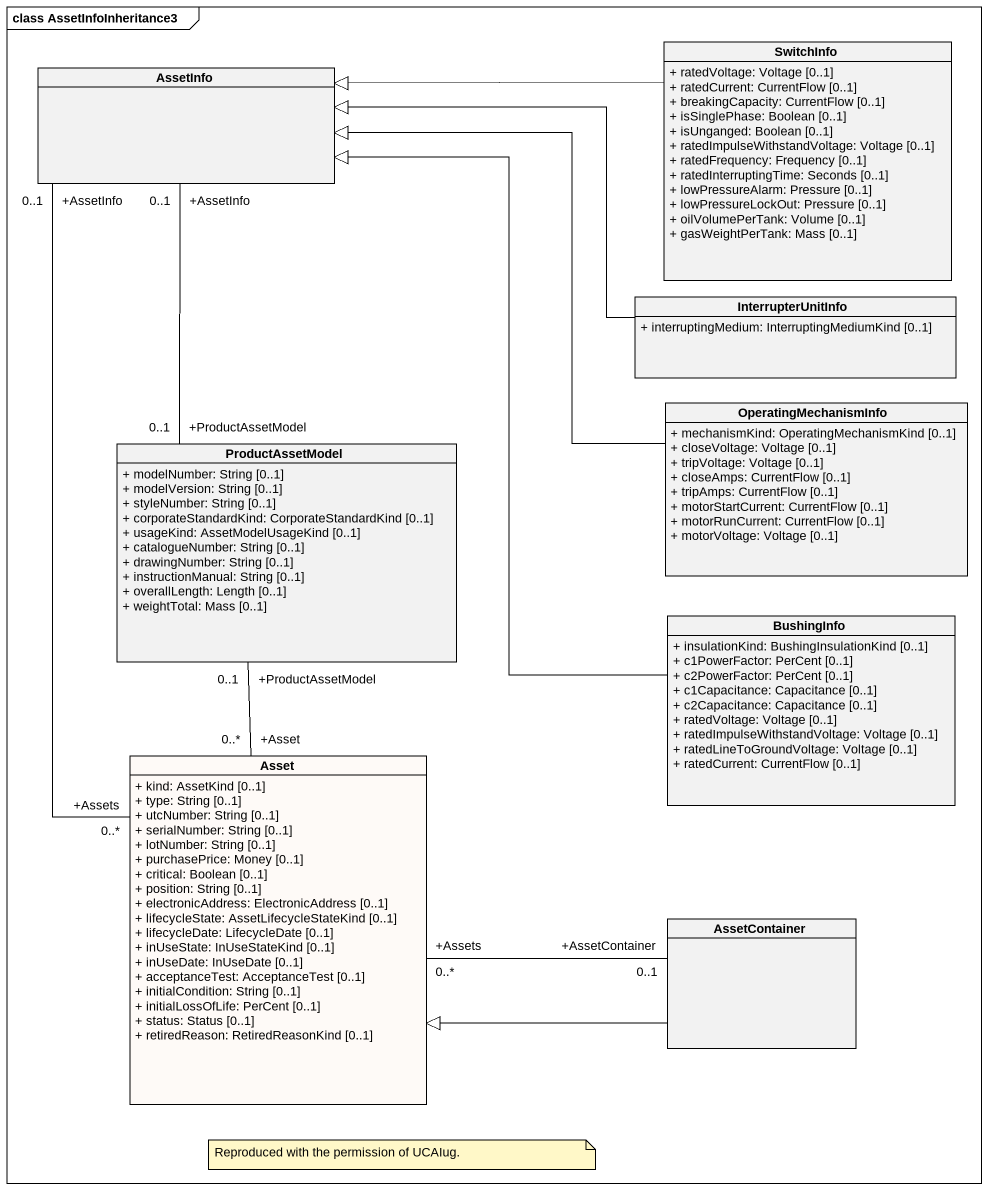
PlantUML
@startuml
mainframe class AssetInfoInheritance3
hide circle
hide empty members
skinparam classAttributeIconSize 0
class SwitchInfo {
  + ratedVoltage: Voltage [0..1]
  + ratedCurrent: CurrentFlow [0..1]
  + breakingCapacity: CurrentFlow [0..1]
  + isSinglePhase: Boolean [0..1]
  + isUnganged: Boolean [0..1]
  + ratedImpulseWithstandVoltage: Voltage [0..1]
  + ratedFrequency: Frequency [0..1]
  + ratedInterruptingTime: Seconds [0..1]
  + lowPressureAlarm: Pressure [0..1]
  + lowPressureLockOut: Pressure [0..1]
  + oilVolumePerTank: Volume [0..1]
  + gasWeightPerTank: Mass [0..1]
}
class AssetInfo
class InterrupterUnitInfo {
  + interruptingMedium: InterruptingMediumKind [0..1]
}
class OperatingMechanismInfo {
  + mechanismKind: OperatingMechanismKind [0..1]
  + closeVoltage: Voltage [0..1]
  + tripVoltage: Voltage [0..1]
  + closeAmps: CurrentFlow [0..1]
  + tripAmps: CurrentFlow [0..1]
  + motorStartCurrent: CurrentFlow [0..1]
  + motorRunCurrent: CurrentFlow [0..1]
  + motorVoltage: Voltage [0..1]
}
class ProductAssetModel {
  + modelNumber: String [0..1]
  + modelVersion: String [0..1]
  + styleNumber: String [0..1]
  + corporateStandardKind: CorporateStandardKind [0..1]
  + usageKind: AssetModelUsageKind [0..1]
  + catalogueNumber: String [0..1]
  + drawingNumber: String [0..1]
  + instructionManual: String [0..1]
  + overallLength: Length [0..1]
  + weightTotal: Mass [0..1]
}
class BushingInfo {
  + insulationKind: BushingInsulationKind [0..1]
  + c1PowerFactor: PerCent [0..1]
  + c2PowerFactor: PerCent [0..1]
  + c1Capacitance: Capacitance [0..1]
  + c2Capacitance: Capacitance [0..1]
  + ratedVoltage: Voltage [0..1]
  + ratedImpulseWithstandVoltage: Voltage [0..1]
  + ratedLineToGroundVoltage: Voltage [0..1]
  + ratedCurrent: CurrentFlow [0..1]
}
class Asset #FEFAF7 {
  + kind: AssetKind [0..1]
  + type: String [0..1]
  + utcNumber: String [0..1]
  + serialNumber: String [0..1]
  + lotNumber: String [0..1]
  + purchasePrice: Money [0..1]
  + critical: Boolean [0..1]
  + position: String [0..1]
  + electronicAddress: ElectronicAddress [0..1]
  + lifecycleState: AssetLifecycleStateKind [0..1]
  + lifecycleDate: LifecycleDate [0..1]
  + inUseState: InUseStateKind [0..1]
  + inUseDate: InUseDate [0..1]
  + acceptanceTest: AcceptanceTest [0..1]
  + initialCondition: String [0..1]
  + initialLossOfLife: PerCent [0..1]
  + status: Status [0..1]
  + retiredReason: RetiredReasonKind [0..1]
}
class AssetContainer
SwitchInfo -left-|> AssetInfo
InterrupterUnitInfo -left-|> AssetInfo
OperatingMechanismInfo -left-|> AssetInfo
ProductAssetModel "+ProductAssetModel\n0..1" -up- "+AssetInfo\n0..1" AssetInfo
BushingInfo -up-|> AssetInfo
Asset "+Assets\n0..*" -up- "+AssetInfo\n0..1" AssetInfo
Asset "+Asset\n0..*" -up- "+ProductAssetModel\n0..1" ProductAssetModel
Asset "+Assets\n0..*" -right- "+AssetContainer\n0..1" AssetContainer
AssetContainer -left-|> Asset
note as N1
  Reproduced with the permission of UCAIug.
end note
@enduml
